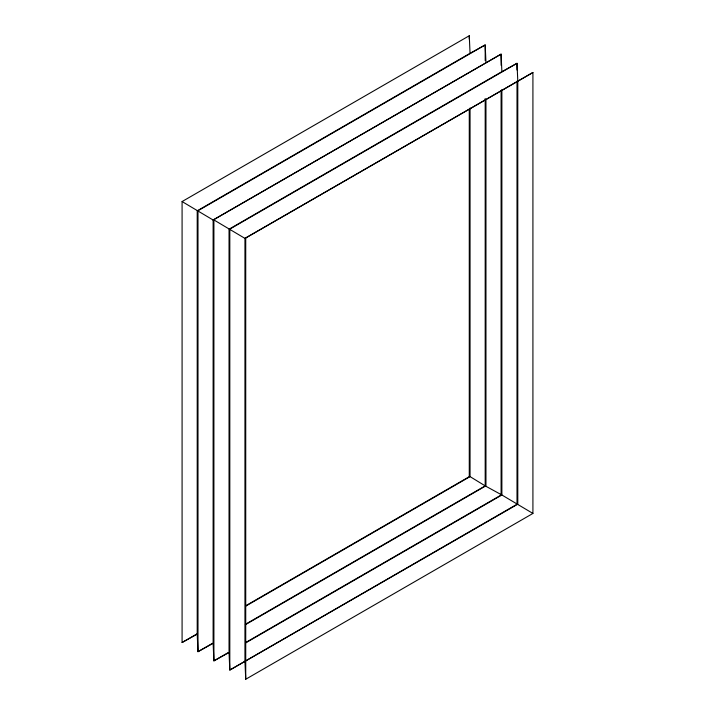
<?xml version="1.0" encoding="UTF-8"?>
<svg xmlns="http://www.w3.org/2000/svg" width="715" height="715" viewBox="0 0 715 715"><rect width="100%" height="100%" fill="white"/><g stroke="black" fill="none" stroke-linecap="round" stroke-linejoin="round"><path stroke-width="1.07" d="M182.084 201.559L469.272 35.75L470.05 53.303L197.215 210.827L197.215 634.134L197.992 651.696L213.124 643.321L213.124 220.014L182.084 201.559L182.084 642.508L197.215 634.134M501.099 65.288L501.099 54.126L213.124 220.014L501.099 54.126L501.876 71.679L229.041 229.202L229.041 652.509L229.81 670.062L517.785 504.173L517.785 80.867L517.008 63.304L501.876 71.679M532.916 72.492L244.95 238.39L532.916 72.492L532.916 513.442L245.728 679.25L244.95 661.697L244.95 238.39L213.901 219.934L213.901 660.875L229.041 652.509M182.084 642.508L197.554 633.57M245.897 605.659L469.272 476.691L470.05 476.61L485.19 485.878L501.876 494.986L532.916 513.442M245.594 606.204L470.05 476.61L470.05 108.037M212.498 643.321L197.992 651.696L197.992 210.746L485.19 44.938L485.959 62.491M245.37 624.338L485.19 485.878L485.19 98.518M246.023 624.329L485.959 485.798L485.959 99.349M228.407 652.5L213.901 660.875L213.124 643.321M245.817 642.454L501.099 495.066L501.099 90.957M245.486 643.008L501.876 494.986L501.876 89.554M470.05 53.303L485.19 44.938L485.19 60.561M517.008 70.007L517.008 63.304L229.81 229.122L229.81 670.062L517.008 504.254L517.008 81.17M469.272 35.75L469.272 39.102M469.272 109.431L469.272 476.691M245.728 238.309L245.728 679.25"/></g></svg>
